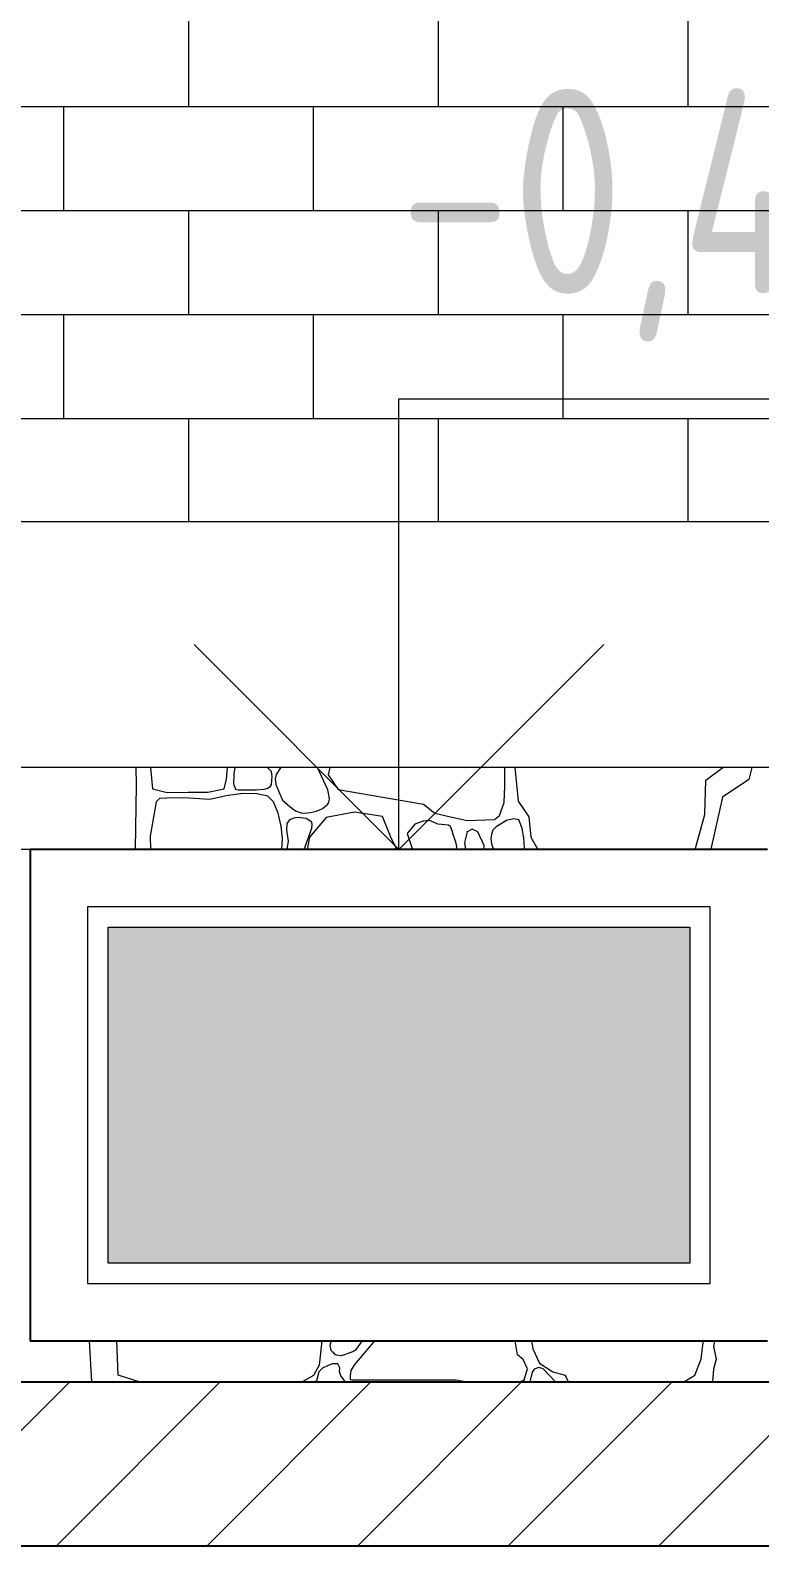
# Model space of a CAD drawing. Header units: feet. Extents: x -10410 to 374725, y -46422 to 88923.
# Drawn here: x 348213 to 349103, y -1250 to 600 of the extents above; entities that cross this region are included whole.
import ezdxf
from ezdxf.enums import TextEntityAlignment as Align

# ---------------------------------------------------------------- set-up
doc = ezdxf.new("R2010")
doc.units = ezdxf.units.FT
doc.header["$MEASUREMENT"] = 0
for name, color, linetype, lineweight, true_color in [('2D - Общий_Ном._пера__118', 7, 'Continuous', 5, 0x573938), ('Конструктив - Стены Несущие_Ном._пера__107', 7, 'Continuous', 5, 0xaaaaaa), ('Конструктив - Стены Несущие_Ном._пера__161', 7, 'Continuous', 15, 0x6a6a6a), ('Конструктив - Стены Несущие_Ном._пера__87', 7, 'Continuous', 25, 0x6a6a6a), ('Местность - Рельеф_Ном._пера__93', 7, 'Continuous', 25, 0xa2a233)]:
    doc.layers.add(name, color=color, linetype=linetype, lineweight=lineweight, true_color=true_color)
doc.layers.add('Интерьер - Мебель', color=7, linetype='Continuous')
for name, color, linetype, lineweight in [('Интерьер - Мебель_Ном._пера__1', 7, 'Continuous', 20), ('Конструктив - Перекрытия_Ном._пера__1', 7, 'Continuous', 20), ('Конструктив - Стены Несущие_Ном._пера__120', 7, 'Continuous', 5)]:
    doc.layers.add(name, color=color, linetype=linetype, lineweight=lineweight)
doc.styles.add('СГЕНЕРИР_СТИЛЬ_2', font='CS_Gost2304.shx')

# ---------------------------------------------------------------- blocks, each defined once
blk = doc.blocks.new('*X206')
at = {"layer": 'Конструктив - Стены Несущие_Ном._пера__161', "linetype": 'Continuous'}
for p, q in [((348342.4, -321.7), (348341.9, -300)), ((348359.4, -300), (348361.7, -326.2)), ((348449.4, -326.2), (348452.2, -314.2)), ((348452.2, -314.2), (348453.3, -300)), ((348461, -307.8), (348460.8, -319.9)), ((348462.4, -300), (348461, -307.8)), ((348504.1, -301.9), (348502.8, -300)), ((348506.9, -305), (348504.1, -301.9)), ((348507.8, -311), (348506.9, -305)), ((348507, -320.8), (348507.8, -311)), ((348512.6, -308.5), (348511.4, -314)), ((348511.4, -314), (348512.3, -320.6)), ((348517.9, -300.4), (348512.6, -308.5)), ((348519.1, -300), (348517.9, -300.4)), ((348576, -327.1), (348563.2, -300)), ((348578.2, -300), (348576.4, -309.1)), ((348576.4, -309.1), (348588.5, -326.9)), ((348791.8, -322.6), (348792, -300)), ((348804.2, -300), (348808.4, -341.1)), ((349037.3, -315.3), (349058, -300)), ((349093.5, -300), (349089.8, -314.8)), ((348341, -400), (348342.4, -321.7)), ((348361.7, -326.2), (348379.9, -330.3)), ((348379.9, -330.3), (348405.4, -330)), ((348405.4, -330), (348429.5, -329.9)), ((348429.5, -329.9), (348449.4, -326.2)), ((348472.2, -331.9), (348451.8, -334.7)), ((348460.8, -319.9), (348462.3, -324.1)), ((348462.3, -324.1), (348463.3, -326.5)), ((348463.3, -326.5), (348466.3, -327.1)), ((348466.3, -327.1), (348488.9, -327.1)), ((348489.2, -332.2), (348472.2, -331.9)), ((348488.9, -327.1), (348498.2, -326.3)), ((348502.4, -335.1), (348489.2, -332.2)), ((348498.2, -326.3), (348502.6, -325.2)), ((348502.6, -325.2), (348505.8, -322.8)), ((348505.8, -322.8), (348507, -320.8)), ((348512.3, -320.6), (348520.6, -339.8)), ((348577.7, -338), (348576, -327.1)), ((348588.5, -326.9), (348692.5, -344.6)), ((348791.3, -342.8), (348791.8, -322.6)), ((349036.3, -357.2), (349037.3, -315.3)), ((349089.8, -314.8), (349057.6, -336.3)), ((348366.4, -342), (348359.1, -383.8)), ((348370.2, -337.8), (348366.4, -342)), ((348379.2, -337.4), (348370.2, -337.8)), ((348400, -337.1), (348379.2, -337.4)), ((348431.8, -339.1), (348400, -337.1)), ((348451.8, -334.7), (348431.8, -339.1)), ((348509.6, -342), (348502.4, -335.1)), ((348515.4, -355.6), (348509.6, -342)), ((348520.6, -339.8), (348529.5, -347.4)), ((348529.5, -347.4), (348536.4, -352.8)), ((348562.2, -353.3), (348569.4, -350.2)), ((348569.4, -350.2), (348575.4, -345.3)), ((348575.4, -345.3), (348577.1, -342.6)), ((348577.1, -342.6), (348577.7, -338)), ((348692.5, -344.6), (348706.3, -355.6)), ((348785.3, -358.5), (348791.3, -342.8)), ((348808.4, -341.1), (348821.3, -360.1)), ((349057.6, -336.3), (349043.5, -399.5)), ((348518.8, -371.6), (348515.4, -355.6)), ((348525.9, -368.3), (348525.2, -376)), ((348529, -364), (348525.9, -368.3)), ((348534.3, -361.9), (348529, -364)), ((348539, -361.2), (348534.3, -361.9)), ((348536.4, -352.8), (348543.2, -355.4)), ((348549.6, -362.4), (348539, -361.2)), ((348543.2, -355.4), (348547.4, -355.7)), ((348547.4, -355.7), (348554.6, -355.1)), ((348556.4, -366.9), (348549.6, -362.4)), ((348573.9, -360.9), (348553.3, -385.1)), ((348554.6, -355.1), (348562.2, -353.3)), ((348556.3, -373.9), (348556.7, -369.7)), ((348556.7, -369.7), (348556.4, -366.9)), ((348608.6, -354.4), (348573.9, -360.9)), ((348642.7, -359.9), (348608.6, -354.4)), ((348652.9, -385.1), (348642.7, -359.9)), ((348681.9, -369), (348672.7, -380.7)), ((348692.4, -365.4), (348681.9, -369)), ((348700.4, -364.8), (348692.4, -365.4)), ((348702.2, -365.6), (348700.4, -364.8)), ((348710.1, -369), (348702.2, -365.6)), ((348706.3, -355.6), (348724.1, -359.7)), ((348723, -370.5), (348710.1, -369)), ((348724.1, -359.7), (348746.1, -364.7)), ((348746.1, -364.7), (348779.2, -363.6)), ((348779.2, -363.6), (348785.3, -358.5)), ((348793.9, -364.8), (348781.2, -372.3)), ((348802.7, -362.8), (348793.9, -364.8)), ((348808.9, -363.7), (348802.7, -362.8)), ((348811.4, -369.8), (348808.9, -363.7)), ((348813.2, -374.4), (348811.4, -369.8)), ((348821.3, -360.1), (348823.8, -385.1)), ((349024.2, -400), (349036.3, -357.2)), ((348359.1, -383.8), (348359.4, -400)), ((348520.7, -386.8), (348518.8, -371.6)), ((348519.8, -400), (348520.7, -386.8)), ((348525.2, -376), (348527.5, -390)), ((348546.8, -400), (348556.3, -373.9)), ((348553.3, -385.1), (348550.6, -400)), ((348660.2, -400), (348652.9, -385.1)), ((348672.7, -380.7), (348679.1, -400)), ((348725.5, -371.8), (348723, -370.5)), ((348727.8, -377.2), (348725.5, -371.8)), ((348728.7, -381.9), (348727.8, -377.2)), ((348731.8, -390), (348728.7, -381.9)), ((348745.8, -378.5), (348742.6, -391.6)), ((348751.9, -375.2), (348745.8, -378.5)), ((348758.9, -378.5), (348751.9, -375.2)), ((348766.8, -395.3), (348758.9, -378.5)), ((348775.6, -381.9), (348774.8, -387.2)), ((348774.8, -387.2), (348775.7, -393.1)), ((348777.1, -376.5), (348775.6, -381.9)), ((348781.2, -372.3), (348777.1, -376.5)), ((348815.3, -385.7), (348813.2, -374.4)), ((348815.9, -399), (348815.3, -385.7)), ((348823.8, -385.1), (348832.3, -400)), ((348526.4, -397.4), (348525.9, -400)), ((348527.5, -390), (348526.4, -397.4)), ((348733.4, -396), (348731.8, -390)), ((348732.8, -400), (348733.4, -396)), ((348742.6, -391.6), (348744, -400)), ((348766.1, -400), (348766.8, -395.3)), ((348775.7, -393.1), (348778.1, -400)), ((348815.5, -400), (348815.9, -399)), ((349043.5, -399.5), (349043.6, -400)), ((348287.7, -1050), (348284.7, -1000)), ((348320, -1042), (348318.3, -1000)), ((348568.4, -1000), (348565.2, -1029.8)), ((348580.1, -1000), (348578.2, -1005.8)), ((348578.2, -1005.8), (348579.5, -1011.2)), ((348579.5, -1011.2), (348581.6, -1013.3)), ((348581.6, -1013.3), (348583.8, -1016.3)), ((348583.8, -1016.3), (348586.6, -1016.8)), ((348586.6, -1016.8), (348592.2, -1017.8)), ((348592.2, -1017.8), (348596.7, -1016.5)), ((348596.7, -1016.5), (348606.4, -1013.1)), ((348606.4, -1013.1), (348610.3, -1010.3)), ((348631.3, -1001.9), (348608.3, -1028.6)), ((348610.3, -1010.3), (348618.3, -1000)), ((348632.8, -1000), (348631.3, -1001.9)), ((348807.4, -1017.2), (348804.7, -1000)), ((348814.4, -1022.7), (348807.4, -1017.2)), ((348824.5, -1000), (348826, -1009.8)), ((348826, -1009.8), (348834.4, -1027.1)), ((349031.8, -1022.4), (349033.8, -1005.1)), ((349033.8, -1005.1), (349034.6, -1000)), ((349047.8, -1000), (349046.6, -1006.9)), ((349046.6, -1006.9), (349050, -1022.1)), ((348565.2, -1029.8), (348558.5, -1042.2)), ((348569.3, -1033.4), (348564.7, -1037.8)), ((348576.4, -1030.2), (348569.3, -1033.4)), ((348581.7, -1028), (348576.4, -1030.2)), ((348588.2, -1028.1), (348581.7, -1028)), ((348590.3, -1033), (348588.2, -1028.1)), ((348590, -1037.8), (348590.3, -1033)), ((348608.3, -1028.6), (348603.9, -1036.1)), ((348819.6, -1034.1), (348814.4, -1022.7)), ((348815.6, -1047.7), (348819.6, -1034.1)), ((348827.6, -1034.6), (348825.4, -1038.3)), ((348833.6, -1032.4), (348827.6, -1034.6)), ((348838.9, -1034), (348833.6, -1032.4)), ((348834.4, -1027.1), (348850.5, -1037.8)), ((348853.4, -1049.4), (348838.9, -1034)), ((349023.9, -1041.7), (349031.8, -1022.4)), ((349046.5, -1034.5), (349045.5, -1049.6)), ((349050, -1022.1), (349046.5, -1034.5)), ((348345.5, -1050), (348320, -1042)), ((348558.5, -1042.2), (348544.4, -1050)), ((348562.2, -1048.6), (348560.5, -1050)), ((348564.7, -1037.8), (348562.2, -1048.6)), ((348591.7, -1042.7), (348590, -1037.8)), ((348596.9, -1049.7), (348591.7, -1042.7)), ((348597, -1050), (348596.9, -1049.7)), ((348603.3, -1042.4), (348603.2, -1047.3)), ((348603.2, -1047.3), (348605.8, -1047.7)), ((348603.9, -1036.1), (348603.3, -1042.4)), ((348605.8, -1047.7), (348732.6, -1047.4)), ((348732.6, -1047.4), (348745.9, -1050)), ((348810.4, -1050), (348815.6, -1047.7)), ((348825.4, -1038.3), (348822.4, -1050)), ((348850.5, -1037.8), (348865.4, -1041.7)), ((348854.3, -1050), (348853.4, -1049.4)), ((348865.4, -1041.7), (348869.4, -1050)), ((349010.5, -1050), (349023.9, -1041.7)), ((349045.5, -1049.6), (349045.4, -1050))]:
    blk.add_line(p, q, dxfattribs=at)
for p in [(348745.8, -378.5), (348590, -1037.8), (348815.6, -1047.7)]:
    blk.add_point(p, dxfattribs=at)
blk = doc.blocks.new('Штриховка_103', base_point=(0, 0))
at = {"layer": 'Конструктив - Стены Несущие_Ном._пера__161', "linetype": 'Continuous'}
blk.add_blockref('*X206', (0, 0), dxfattribs=at)
blk = doc.blocks.new('*X210')
at = {"layer": 'Конструктив - Стены Несущие_Ном._пера__161', "linetype": 'Continuous'}
for p, q in [((348342.4, -321.7), (348341.9, -300)), ((348359.4, -300), (348361.7, -326.2)), ((348449.4, -326.2), (348452.2, -314.2)), ((348452.2, -314.2), (348453.3, -300)), ((348461, -307.8), (348460.8, -319.9)), ((348462.4, -300), (348461, -307.8)), ((348504.1, -301.9), (348502.8, -300)), ((348506.9, -305), (348504.1, -301.9)), ((348507.8, -311), (348506.9, -305)), ((348507, -320.8), (348507.8, -311)), ((348512.6, -308.5), (348511.4, -314)), ((348511.4, -314), (348512.3, -320.6)), ((348517.9, -300.4), (348512.6, -308.5)), ((348519.1, -300), (348517.9, -300.4)), ((348576, -327.1), (348563.2, -300)), ((348578.2, -300), (348576.4, -309.1)), ((348576.4, -309.1), (348588.5, -326.9)), ((348791.8, -322.6), (348792, -300)), ((348804.2, -300), (348808.4, -341.1)), ((349037.3, -315.3), (349058, -300)), ((349093.5, -300), (349089.8, -314.8)), ((348341, -400), (348342.4, -321.7)), ((348361.7, -326.2), (348379.9, -330.3)), ((348379.9, -330.3), (348405.4, -330)), ((348405.4, -330), (348429.5, -329.9)), ((348429.5, -329.9), (348449.4, -326.2)), ((348472.2, -331.9), (348451.8, -334.7)), ((348460.8, -319.9), (348462.3, -324.1)), ((348462.3, -324.1), (348463.3, -326.5)), ((348463.3, -326.5), (348466.3, -327.1)), ((348466.3, -327.1), (348488.9, -327.1)), ((348489.2, -332.2), (348472.2, -331.9)), ((348488.9, -327.1), (348498.2, -326.3)), ((348502.4, -335.1), (348489.2, -332.2)), ((348498.2, -326.3), (348502.6, -325.2)), ((348502.6, -325.2), (348505.8, -322.8)), ((348505.8, -322.8), (348507, -320.8)), ((348512.3, -320.6), (348520.6, -339.8)), ((348577.7, -338), (348576, -327.1)), ((348588.5, -326.9), (348692.5, -344.6)), ((348791.3, -342.8), (348791.8, -322.6)), ((349036.3, -357.2), (349037.3, -315.3)), ((349089.8, -314.8), (349057.6, -336.3)), ((348366.4, -342), (348359.1, -383.8)), ((348370.2, -337.8), (348366.4, -342)), ((348379.2, -337.4), (348370.2, -337.8)), ((348400, -337.1), (348379.2, -337.4)), ((348431.8, -339.1), (348400, -337.1)), ((348451.8, -334.7), (348431.8, -339.1)), ((348509.6, -342), (348502.4, -335.1)), ((348515.4, -355.6), (348509.6, -342)), ((348520.6, -339.8), (348529.5, -347.4)), ((348529.5, -347.4), (348536.4, -352.8)), ((348562.2, -353.3), (348569.4, -350.2)), ((348569.4, -350.2), (348575.4, -345.3)), ((348575.4, -345.3), (348577.1, -342.6)), ((348577.1, -342.6), (348577.7, -338)), ((348692.5, -344.6), (348706.3, -355.6)), ((348785.3, -358.5), (348791.3, -342.8)), ((348808.4, -341.1), (348821.3, -360.1)), ((349057.6, -336.3), (349043.5, -399.5)), ((348518.8, -371.6), (348515.4, -355.6)), ((348525.9, -368.3), (348525.2, -376)), ((348529, -364), (348525.9, -368.3)), ((348534.3, -361.9), (348529, -364)), ((348539, -361.2), (348534.3, -361.9)), ((348536.4, -352.8), (348543.2, -355.4)), ((348549.6, -362.4), (348539, -361.2)), ((348543.2, -355.4), (348547.4, -355.7)), ((348547.4, -355.7), (348554.6, -355.1)), ((348556.4, -366.9), (348549.6, -362.4)), ((348573.9, -360.9), (348553.3, -385.1)), ((348554.6, -355.1), (348562.2, -353.3)), ((348556.3, -373.9), (348556.7, -369.7)), ((348556.7, -369.7), (348556.4, -366.9)), ((348608.6, -354.4), (348573.9, -360.9)), ((348642.7, -359.9), (348608.6, -354.4)), ((348652.9, -385.1), (348642.7, -359.9)), ((348681.9, -369), (348672.7, -380.7)), ((348692.4, -365.4), (348681.9, -369)), ((348700.4, -364.8), (348692.4, -365.4)), ((348702.2, -365.6), (348700.4, -364.8)), ((348710.1, -369), (348702.2, -365.6)), ((348706.3, -355.6), (348724.1, -359.7)), ((348723, -370.5), (348710.1, -369)), ((348724.1, -359.7), (348746.1, -364.7)), ((348746.1, -364.7), (348779.2, -363.6)), ((348779.2, -363.6), (348785.3, -358.5)), ((348793.9, -364.8), (348781.2, -372.3)), ((348802.7, -362.8), (348793.9, -364.8)), ((348808.9, -363.7), (348802.7, -362.8)), ((348811.4, -369.8), (348808.9, -363.7)), ((348813.2, -374.4), (348811.4, -369.8)), ((348821.3, -360.1), (348823.8, -385.1)), ((349024.2, -400), (349036.3, -357.2)), ((348359.1, -383.8), (348359.4, -400)), ((348520.7, -386.8), (348518.8, -371.6)), ((348519.8, -400), (348520.7, -386.8)), ((348525.2, -376), (348527.5, -390)), ((348546.8, -400), (348556.3, -373.9)), ((348553.3, -385.1), (348550.6, -400)), ((348660.2, -400), (348652.9, -385.1)), ((348672.7, -380.7), (348679.1, -400)), ((348725.5, -371.8), (348723, -370.5)), ((348727.8, -377.2), (348725.5, -371.8)), ((348728.7, -381.9), (348727.8, -377.2)), ((348731.8, -390), (348728.7, -381.9)), ((348745.8, -378.5), (348742.6, -391.6)), ((348751.9, -375.2), (348745.8, -378.5)), ((348758.9, -378.5), (348751.9, -375.2)), ((348766.8, -395.3), (348758.9, -378.5)), ((348775.6, -381.9), (348774.8, -387.2)), ((348774.8, -387.2), (348775.7, -393.1)), ((348777.1, -376.5), (348775.6, -381.9)), ((348781.2, -372.3), (348777.1, -376.5)), ((348815.3, -385.7), (348813.2, -374.4)), ((348815.9, -399), (348815.3, -385.7)), ((348823.8, -385.1), (348832.3, -400)), ((348526.4, -397.4), (348525.9, -400)), ((348527.5, -390), (348526.4, -397.4)), ((348733.4, -396), (348731.8, -390)), ((348732.8, -400), (348733.4, -396)), ((348742.6, -391.6), (348744, -400)), ((348766.1, -400), (348766.8, -395.3)), ((348775.7, -393.1), (348778.1, -400)), ((348815.5, -400), (348815.9, -399)), ((349043.5, -399.5), (349043.6, -400))]:
    blk.add_line(p, q, dxfattribs=at)
blk.add_point((348745.8, -378.5), dxfattribs=at)
blk = doc.blocks.new('Штриховка_105', base_point=(0, 0))
at = {"layer": 'Конструктив - Стены Несущие_Ном._пера__161', "linetype": 'Continuous'}
blk.add_blockref('*X210', (0, 0), dxfattribs=at)
blk = doc.blocks.new('Отметка высоты 18_6')
at = {"layer": 'Интерьер - Мебель_Ном._пера__1', "linetype": 'Continuous'}
for p, q in [((0, 0), (0, 550)), ((0, 550), (836.4, 550)), ((0, 0), (-250, 250)), ((0, 0), (250, 250)), ((0, 0), (-550, 0)), ((0, 0), (350, 0))]:
    blk.add_line(p, q, dxfattribs=at)
at = {"layer": 'Интерьер - Мебель_Ном._пера__1', "style": 'СГЕНЕРИР_СТИЛЬ_2'}
blk.add_attdef('ac_toplevel', text='', height=250, dxfattribs=at).set_placement((0, 603.5), align=Align.BOTTOM_LEFT)

msp = doc.modelspace()

# ---------------------------------------------------------------- hatches: boundary and pattern name
at = {"layer": '2D - Общий_Ном._пера__118', "linetype": 'Continuous'}
h = msp.add_hatch(dxfattribs=at)
h.set_pattern_fill('ЛИНИИ_НАКЛОННЫЕ__ШАГ_1_5_', color=256, style=0, pattern_type=2)
h.set_pattern_definition([(45, (0, 0), (-91.92388, 91.92388), [])])
h.paths.add_polyline_path([(343023.35748, -1050), (364537.66306, -1050), (364537.66306, -1250), (343023.35748, -1250)])
at = {"layer": 'Конструктив - Стены Несущие_Ном._пера__107', "linetype": 'Continuous'}
h = msp.add_hatch(dxfattribs=at)
h.set_pattern_fill('ЧЕРЕПИЦА_02', color=256, style=0, pattern_type=2)
h.set_pattern_definition([(0, (349777.44, 1650), (0, 127), []), (90, (349777.44, 1650), (-304.8, 0), [127, -127]), (90, (349929.84, 1777), (-304.8, 0), [127, -127])])
h.paths.add_polyline_path([(346977.29194, 2650), (347012.29201, 2650), (347012.29201, 2400.00009), (346977.29194, 2400.00009), (346977.29194, 2349.99997), (347212.29189, 2349.99997), (347212.29189, 2099.99998), (346977.29194, 2099.99998), (346977.29194, 2050.00003), (347012.29201, 2050.00003), (347012.29201, 1800.00011), (346977.29194, 1800.00011), (346977.29194, 1750), (347212.29189, 1750), (347212.29189, 1500), (346977.29194, 1500), (346977.29194, 1450.00005), (347012.29201, 1450.00005), (347012.29201, 1199.99989), (346977.29194, 1199.99989), (346977.29194, 1150.00002), (347212.29189, 1150.00002), (347212.29189, 900.00003), (346977.29194, 900.00003), (346977.29194, 849.99991), (347012.29201, 849.99991), (347012.29201, 600.00017), (346977.29194, 600.00017), (346977.29194, 550.00005), (347212.29189, 550.00005), (347212.29189, 300.00005), (346977.29194, 300.00005), (346977.29194, 250.0001), (347212.29189, 249.99994), (347212.29189, -0.00006), (352542.5826, -0.00006), (352542.5826, 249.99994), (352577.58267, 249.99994), (352577.58267, 300.00005), (352542.5826, 300.00005), (352542.5826, 550.00005), (352577.58267, 550.00005), (352577.58267, 599.99991), (352542.5826, 599.99991), (352542.5826, 850.00008), (352577.58267, 850.00008), (352577.58267, 900.00003), (352542.5826, 900.00003), (352542.5826, 1150.00002), (352577.58267, 1150.00002), (352577.58267, 1200.00014), (352542.5826, 1200.00014), (352542.5826, 1450.00005), (352577.58267, 1450.00005), (352577.58267, 1500), (352542.5826, 1500), (352542.5826, 1750), (352577.58267, 1750), (352577.58267, 1800.00011), (352542.5826, 1800.00011), (352542.5826, 2050.00003), (352577.58267, 2050.00003), (352577.58267, 2099.99998), (352542.5826, 2099.99998), (352542.5826, 2349.99997), (352577.58267, 2349.99997), (352577.58267, 2400.00009), (352542.5826, 2400.00009), (352542.5826, 2650), (352577.58267, 2650), (352577.58267, 2699.99995), (352542.5826, 2699.99995), (352542.5826, 2949.99995), (352577.58267, 2949.99995), (352577.58267, 3000.00006), (352542.5826, 3000.00006), (352542.5826, 3249.99998), (352577.58267, 3249.99998), (352577.58267, 3299.99992), (346977.29194, 3299.99992), (346977.29194, 3249.99998), (347012.29201, 3249.99998), (347012.29201, 3000.00006), (346977.29194, 3000.00006), (346977.29194, 2949.99995), (347212.29189, 2950.00011), (347212.29189, 2699.99995), (346977.29194, 2699.99995)])
h.paths.add_polyline_path([(348412.2335, 2097.08996), (348412.23359, 900.00003), (349312.23367, 900.00003), (349312.23351, 2097.08996), (349512.23355, 2097.08996), (349512.23355, 2599.99997), (348862.2333, 2658.86608), (348212.23354, 2600.00005), (348212.23354, 2097.08996)], flags=0)
h.paths.add_polyline_path([(350612.00937, 2599.99997), (350612.00937, 2594.05117), (350612.00937, 2097.08988), (350812.00933, 2097.08988), (350812.0095, 900.00003), (351312.00941, 900.00003), (351312.00941, 2097.08988), (351511.97249, 2097.08988), (351511.97249, 2388.33624), (351511.97249, 2399.99992), (351511.97249, 2599.99997), (351062.39037, 2663.78492)], flags=0)
at = {"layer": 'Конструктив - Стены Несущие_Ном._пера__120', "linetype": 'Continuous', "lineweight": 0, "true_color": 0x000000}
msp.add_hatch(color=18, dxfattribs=at).paths.add_polyline_path([(348307.62196, -905), (349017.62196, -905), (349017.62196, -495), (348307.62196, -495)])

# ---------------------------------------------------------------- linework, layer by layer
at = {"layer": 'Конструктив - Перекрытия_Ном._пера__1', "linetype": 'Continuous'}
for p, q in [((352462.58261, 0), (346562.29186, 0)), ((352462.58261, -300), (346562.29186, -300))]:
    msp.add_line(p, q, dxfattribs=at)
at = {"layer": 'Конструктив - Стены Несущие_Ном._пера__120', "linetype": 'Continuous'}
for p, q in [((348282.62196, -470), (348282.62196, -930)), ((349042.62196, -470), (348282.62196, -470)), ((349042.62196, -930), (349042.62196, -470)), ((348307.62196, -905), (348307.62196, -495)), ((348307.62196, -495), (349017.62196, -495)), ((349017.62196, -495), (349017.62196, -905)), ((349017.62196, -905), (348307.62196, -905)), ((348282.62196, -930), (349042.62196, -930))]:
    msp.add_line(p, q, dxfattribs=at)
at = {"layer": 'Конструктив - Стены Несущие_Ном._пера__87', "linetype": 'Continuous'}
for p, q in [((348212.62196, -400), (348212.62196, -1000)), ((349112.62196, -400), (348212.62196, -400)), ((348212.62196, -1000), (349112.62196, -1000))]:
    msp.add_line(p, q, dxfattribs=at)
at = {"layer": 'Местность - Рельеф_Ном._пера__93', "linetype": 'Continuous'}
for p, q in [((340537.66306, -1050), (352612.58257, -1050)), ((340537.66306, -1250), (352612.58257, -1250))]:
    msp.add_line(p, q, dxfattribs=at)

# ---------------------------------------------------------------- block references
at = {"layer": 'Интерьер - Мебель', "linetype": 'Continuous'}
ref = msp.add_blockref('Отметка высоты 18_6', (348662.62196, -400), dxfattribs=dict(at, zscale=1000))
ref.add_attrib('ac_toplevel', '-0,400', dxfattribs={"layer": 'Интерьер - Мебель_Ном._пера__1', "color": 7, "height": 250, "style": 'СГЕНЕРИР_СТИЛЬ_2'}).set_placement((348662.62196, 203.45515), align=Align.BOTTOM_LEFT)
at = {"layer": 'Конструктив - Стены Несущие_Ном._пера__161', "linetype": 'Continuous'}
for name in ['Штриховка_103', 'Штриховка_105']:
    msp.add_blockref(name, (0, 0), dxfattribs=at)

doc.saveas('drawing.dxf')
